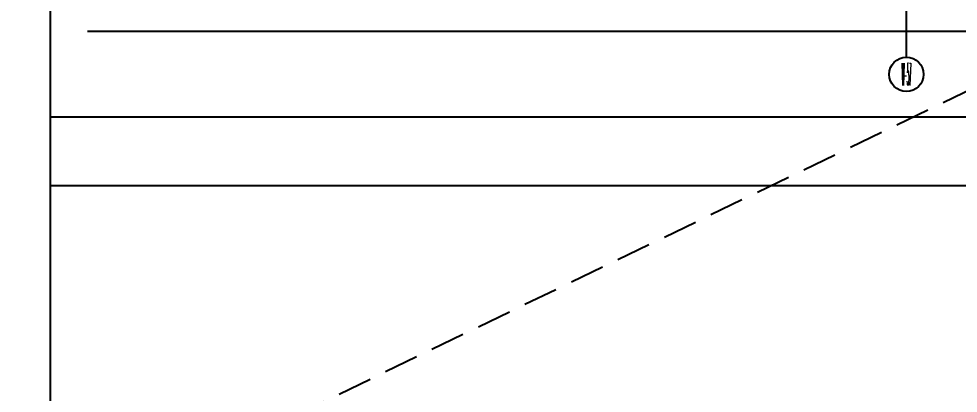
# Model space of a CAD drawing. Header units: millimetres. Extents: x 110215 to 630040, y -488650 to 141897.
# Drawn here: x 293119 to 304040, y 2886 to 7236 of the extents above; entities that cross this region are included whole.
import ezdxf
from ezdxf.enums import TextEntityAlignment as Align
from ezdxf.xclip import XClip

# ---------------------------------------------------------------- set-up
doc = ezdxf.new("R2010")
doc.units = ezdxf.units.MM
doc.header["$LTSCALE"] = 1000
doc.header["$XCLIPFRAME"] = 0
doc.linetypes.add('_DASH', pattern=[0.6, 0.4, -0.2])
doc.layers.get('Defpoints').update_dxf_attribs({"color": 2})
doc.layers.add('0-118标注', color=2, linetype='Continuous')
doc.styles.add('_TCH_AXIS', font='COMPLEX', dxfattribs={"bigfont": 'GBCBIG'})
doc.styles.add('COMPLEX', font='COMPLEX')
doc.styles.add('黑体', font='simhei.ttf')
doc.dimstyles.new('50', dxfattribs={"dimscale": 50, "dimtxt": 3, "dimasz": 0.6, "dimexe": 0.6, "dimexo": 0.6, "dimtad": 1, "dimdec": 0, "dimdsep": 46, "dimtxsty": '黑体', "dimblk1": 'ARCHTICK', "dimblk2": 'ARCHTICK', "dimsah": 1, "dimcen": 0, "dimdle": 1, "dimclrd": 251, "dimclre": 251, "dimclrt": 2, "dimadec": 0, "dimazin": 0, "dimtfac": 1, "dimtdec": 0, "dimtix": 1, "dimtmove": 2, "dimatfit": 3, "dimldrblk": 'DOT', "dimfxl": 0, "dimtolj": 1, "dimtzin": 0, "dimarcsym": 0})

# ---------------------------------------------------------------- blocks, each defined once
blk = doc.blocks.new('_ArchTick')
at = {"color": 0, "linetype": 'ByBlock', "const_width": 0.4}
blk.add_lwpolyline([(-0.5, -0.5), (0.5, 0.5)], dxfattribs=at)
blk = doc.blocks.new('*D899')
at = {"color": 251, "lineweight": -2, "transparency": 16777216}
for p, q in [((306588, 7361), (306588, 7061)), ((359011, 7361), (359011, 7061)), ((306538, 7091), (359061, 7091))]:
    blk.add_line(p, q, dxfattribs=at)
at = {"layer": 'Defpoints', "color": 0, "transparency": 16777216}
for p in [(306588, 7391), (359011, 7391), (359011, 7091)]:
    blk.add_point(p, dxfattribs=at)
at = {"color": 251, "lineweight": -2, "transparency": 16777216, "xscale": 30, "yscale": 30, "zscale": 30, "rotation": 180}
blk.add_blockref('_ArchTick', (306588, 7091), dxfattribs=at)
at = {"color": 251, "lineweight": -2, "transparency": 16777216, "xscale": 30, "yscale": 30, "zscale": 30}
blk.add_blockref('_ArchTick', (359011, 7091), dxfattribs=at)
at = {"color": 2, "transparency": 16777216, "insert": (332799, 7197), "char_height": 150, "attachment_point": 5, "style": '黑体'}
blk.add_mtext('\\A1;52423', dxfattribs=at)
blk = doc.blocks.new('_DOT')
at = {"color": 0, "linetype": 'ByBlock'}
blk.add_line((-0.5, 0), (-1, 0), dxfattribs=at)
at = {"color": 0, "linetype": 'ByBlock', "const_width": 0.5}
blk.add_lwpolyline([(-0.25, 0, 1), (0.25, 0, 1)], format="xyb", close=True, dxfattribs=at)
blk = doc.blocks.new('_AXISO')
blk.add_circle((0, 0), 0.5)
at = {"style": 'COMPLEX', "width": 1.041667}
blk.add_attdef('A', text='', height=0.56, dxfattribs=at).set_placement((-0.25, -0.28), (0.25, -0.28), align=Align.FIT)
blk = doc.blocks.new('dfsfds')
at = {"layer": '0-118标注'}
blk.add_line((325110.9, 6790.8, 13.8), (325110.9, 8090.8), dxfattribs=at)
ref = blk.add_blockref('_AXISO', (325110.9, 6590.8, 13.8), dxfattribs=dict(at, xscale=400, yscale=400, zscale=400))
ref.add_attrib('A', 'W-57', dxfattribs={"layer": '0', "height": 257.36, "style": '_TCH_AXIS', "width": 0.107143}).set_placement((325055.8, 6462.2, 13.8), (325166.1, 6462.2, 13.8), align=Align.FIT)
dim = blk.add_linear_dim(base=(359010.9, 7090.8), p1=(306587.7, 7390.8), p2=(359010.9, 7390.8), dimstyle='50', override={"dimfxl": 6, "dimarcsym": 1})
dim.commit()
dim.dimension.update_dxf_attribs({"geometry": '*D899', "text_midpoint": (332799.3, 7197.1)})

msp = doc.modelspace()

# ---------------------------------------------------------------- linework, layer by layer
at = {"color": 251, "linetype": '_DASH'}
msp.add_line((317197.6, 12690.4), (296349.1, 2634.8), dxfattribs=at)
for p, q in [((319033.1, 6094.5), (293487.7, 6094.5)), ((319033.1, 5294.5), (293487.7, 5294.5))]:
    msp.add_line(p, q)
msp.add_lwpolyline([(293487.7, 15350.1), (319033.1, 15350.1), (319033.1, -4761.1), (293487.7, -4761.1)], close=True)

# ---------------------------------------------------------------- block references
ref = msp.add_blockref('dfsfds', (-21672.4, 0))
XClip(ref).set_block_clipping_path([(315588.2107537339, 6094.4817562175), (338866.0247811886, 15350.053184789)])

doc.saveas('drawing.dxf')
